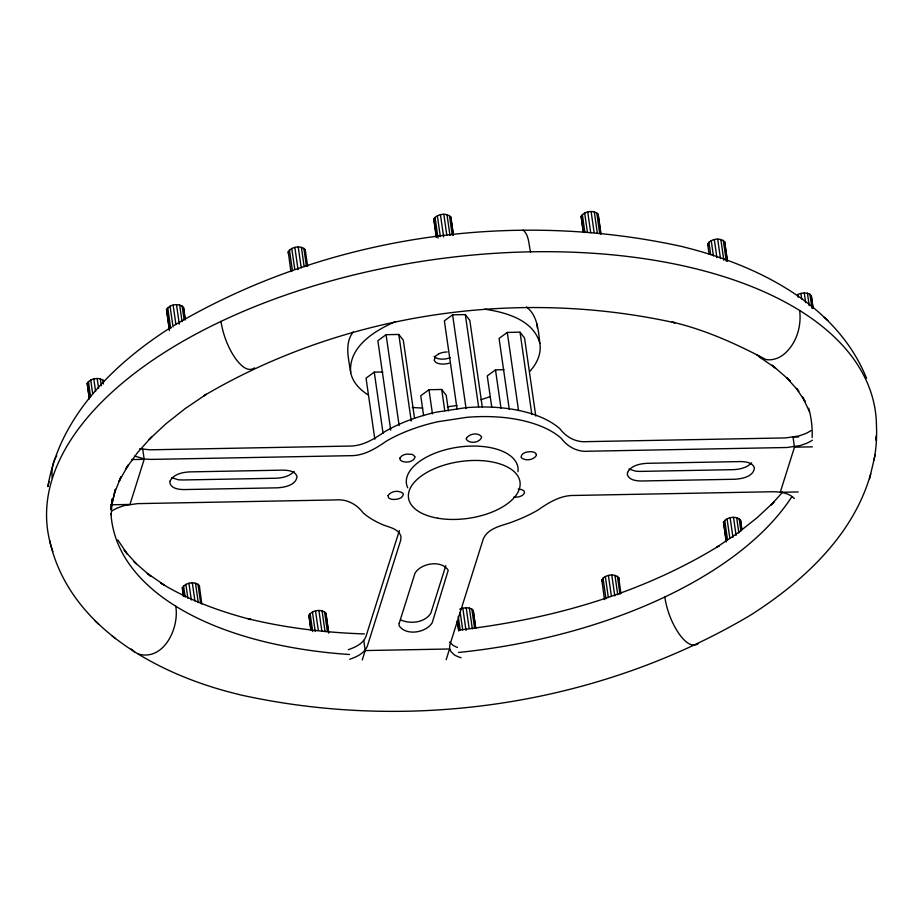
<?xml version="1.0" encoding="UTF-8"?>
<svg xmlns="http://www.w3.org/2000/svg" width="923" height="923" viewBox="0 0 923 923"><rect width="100%" height="100%" fill="white"/><g stroke="black" fill="none" stroke-linecap="round" stroke-linejoin="round"><path stroke-width="1.38" d="M111.198 514.757L112.306 498.812L110.691 509.358L115.387 489.282L111.891 504.189M873.931 460.081C876.331 448.705 876.942 436.81 876.458 425.215A418.131 212.994 -8.2 0 0 423.657 261.071A418.131 212.994 -8.2 0 0 52.876 551.481M49.069 481.471L47.869 486.64C59.395 416.769 113.921 363.558 171.297 327.146M49.565 540.209C68.694 626.959 157.81 674.828 237.569 694.131L240.418 694.892C411.289 732.666 598.069 705.103 749.061 616.022L751.703 614.406C803.633 581.063 853.475 535.132 870.689 473.891M869.512 478.968L875.131 454.912M142.742 449.259L144.184 459.331L129.958 504.454L110.679 504.812M399.371 530.517L365.9 636.662C362.912 643.85 355.24 647.3 348.317 649.688M362.254 659.945L365.208 650.565L363.766 640.493M445.809 565.672L430.856 613.114C424.984 622.748 410.32 624.34 400.663 619.887M446.155 659.714L449.536 648.984L365.208 650.565M798.545 436.994L793.042 437.098L794.484 447.17L780.258 492.282L798.176 491.947M114.498 493.101L120.971 476.787L119.09 481.368L128.228 465.007L125.736 468.919L137.539 452.605L151.845 436.625L149.018 439.544L165.875 423.842L185.015 408.716L206.302 394.271L203.648 395.886C343.541 313.335 516.615 287.803 674.932 322.808L672.082 322.046C705.184 329.707 736.242 343.887 766.032 359.578C771.847 360.558 777.731 358.666 782.508 355.367C796.007 345.156 801.729 326.973 799.653 310.543M56.73 455.766C52.392 462.388 51.33 470.684 52.311 478.426M89.289 398.921L87.2 383.299C90.546 378.13 99.834 376.676 104.184 381.245M169.417 330.607L166.521 309.436C169.867 304.255 179.154 302.802 183.504 307.371L185.304 319.866M288.345 253.49L288.241 251.76C291.587 246.591 300.875 245.126 305.225 249.695L307.624 266.366M353.174 331.899C344.014 343.806 348.894 359.347 350.705 372.719C352.69 382.295 359.843 389.656 367.873 394.732M183.435 596.316L182.339 587.639C185.685 582.471 194.972 581.017 199.322 585.586L201.825 603.977M436.337 237.453L433.833 219.051C437.179 213.882 446.467 212.428 450.816 216.997L453.424 235.042M310.809 629.486L308.917 615.249C312.262 610.08 321.55 608.626 325.9 613.195L328.692 632.636M583.232 231.915L581.132 216.294C584.478 211.125 593.766 209.671 598.116 214.24L600.908 233.681M707.803 245.645L707.71 243.903C711.045 238.734 720.344 237.28 724.693 241.849L727.486 261.29M601.9 581.525L601.796 579.794C605.142 574.614 614.43 573.16 618.791 577.729L620.879 593.351M726.216 541.905L723.528 522.118C726.874 516.949 736.162 515.484 740.511 520.053L741.907 529.779M782.6 492.132L771.155 504.916L773.982 501.997L757.125 517.699L737.985 532.836L716.698 547.27L719.352 545.655C641.081 593.916 550.593 619.356 459.769 629.936M529.721 371.427C536.748 364.043 541.57 353.751 539.863 343.391C538.305 330.515 537.694 315.62 526.468 306.955M751.622 462.804C747.053 467.707 740.073 469.334 733.6 469.645L639.858 471.411L635.682 471.192L628.99 469.046M294.206 471.376C289.614 476.268 282.657 477.918 276.185 478.229L182.442 479.983L178.266 479.764L171.574 477.618M414.542 418.327L403.305 340.229L398.794 334.449L386.068 334.691L377.853 340.702L390.717 430.164M382.745 371.981L374.265 372.131L366.039 378.153L374.83 439.21M482.279 406.985L469.819 320.373L465.319 314.593L452.593 314.824L444.367 320.846L457.035 408.889M448.451 410.885L446.201 395.263L441.702 389.483L428.976 389.725L420.75 395.736L423.611 415.615M535.767 416.065L524.529 337.956L520.03 332.176L507.292 332.418L499.078 338.429L509.288 409.431M503.97 369.708L495.489 369.869L487.263 375.88L491.763 407.124M254.586 367.885C247.249 373.042 239.668 364.089 235.596 358.678C227.889 347.613 223.078 334.657 220.966 321.377M698.399 643.539C691.062 648.707 683.47 639.743 679.409 634.332C671.702 623.267 666.891 610.311 664.779 597.031M438.644 353.924L435.483 356.116L434.145 360.385L435.944 362.485A11.595 5.907 -8.2 0 0 449.282 363.177M173.939 325.531C324.931 236.438 511.711 208.875 682.582 246.66L685.431 247.422C758.268 265.743 836.78 304.648 866.535 378.268M395.506 321.608C374.83 330.503 348.202 346.794 350.705 372.719M349.702 659.276C356.624 656.899 364.297 653.449 367.285 646.262L400.755 540.105L400.963 536.228C397.859 527.506 387.025 527.31 379.941 523.422A113.356 57.745 -8.2 0 1 363.166 512.865C356.693 504.235 346.829 498.905 335.799 499.92L137.423 503.635L124.132 505.585L117.556 507.904A28.14 14.33 -8.2 0 0 112.029 510.95M480.964 399.74L489.79 396.752M813.071 308.12L811.271 295.625C808.029 291.76 801.995 292.776 797.807 294.402L798.21 297.183M459.735 609.215C463.911 607.588 469.957 606.561 473.199 610.438L475.795 628.482M456.989 405.497L447.367 406.858M131.793 459.573L144.184 459.331M794.484 447.17L812.402 446.836M422.757 408.07L412.223 407.516M518.184 489.109L521.783 489.582L524.102 491.001L524.483 493.02L522.833 495.051A7.926 4.038 -8.2 0 1 517.63 497.047L513.719 497.116M364.366 633.928C325.231 632.624 286.142 628.044 248.068 618.745L250.918 619.506C219.478 611.407 188.696 600.065 160.879 583.163L164.513 585.228L147.438 573.402L150.853 576.39L133.777 561.519M484.794 309.182C506.046 312.378 533.506 319.877 539.863 343.391M139.604 448.67L149.93 449.813L348.606 446.086C362.439 446.42 374.219 438.99 385.133 431.456A113.356 57.745 -8.2 0 1 408.993 420.253L415.592 417.911A113.333 57.734 -8.2 0 1 436.383 412.166L465.446 407.735A113.091 57.607 -8.2 0 1 501.097 407.793C515.472 409.189 529.825 412.212 543.059 418.119A113.356 57.745 -8.2 0 1 559.834 428.687C566.307 437.306 576.171 442.648 587.201 441.632L785.577 437.917L798.868 435.968L805.444 433.648A28.14 14.33 -8.2 0 0 810.971 430.591M138.185 654.015C163.959 661.376 179.581 627.652 175.716 606.18M134.746 456.089L144.715 459.054L151.314 459.4L349.99 455.685C363.824 456.008 375.592 448.578 386.518 441.044A113.356 57.745 -8.2 0 1 410.377 429.841L416.965 427.511A113.333 57.734 -8.2 0 1 437.767 421.753L466.83 417.323A113.091 57.607 -8.2 0 1 502.481 417.392C516.857 418.777 531.21 421.811 544.443 427.718A113.356 57.745 -8.2 0 1 561.219 438.275C567.691 446.905 577.556 452.235 588.586 451.22L786.95 447.505L800.253 445.555L806.817 443.236A28.14 14.33 -8.2 0 0 812.355 440.19M523.156 230.115C529.179 235.134 528.706 244.722 530.529 251.841M756.86 354.882L762.121 358.378M758.487 356.324L775.562 368.15L772.147 365.15L790.273 380.945L786.719 377.83L798.845 391.375L796.491 388.445M794.368 498.547C788.842 492.79 780.362 491.855 772.793 491.74L574.394 495.455C560.561 495.132 548.781 502.55 537.867 510.096A113.356 57.745 -8.2 0 1 514.007 521.299C503.335 525.718 488.832 526.975 483.375 538.697L449.916 644.831L449.582 648.027L450.955 651.592L454.104 654.661A28.14 14.33 -8.2 0 0 461.131 657.718M824.251 317.327L827.804 320.431M134.504 562.153L136.281 563.711L124.155 550.166L127.293 554.077L117.786 539.886M95.196 621.11L98.749 624.225M111.902 635.635L115.317 638.635M131.285 649.065L134.55 651.95M449.57 642.004L452.72 645.062A28.14 14.33 -8.2 0 0 457.485 647.427M796.503 388.652L805.214 401.667L802.629 397.086L809.506 411.843M812.967 308.478L811.271 295.625M809.886 294.183L811.882 308.063M807.429 293.237L809.229 305.732M804.268 292.96L805.664 302.675M800.887 293.364L801.695 298.914M724.993 244.976L727.186 260.251M723.309 240.407L726.297 261.232M720.851 239.461L723.84 260.286M717.69 239.172L720.482 258.613M714.31 239.588L716.906 257.632M711.229 240.626L713.421 255.902M708.91 242.149L710.698 254.644M707.71 243.903L709.002 253.975M741.607 528.741L740.511 520.053M739.127 518.611L740.927 531.106M736.669 517.676L738.861 532.94M733.508 517.388L736.104 535.432M730.128 517.791L732.931 537.232M727.047 518.83L729.839 538.271M724.728 520.353L727.52 539.793M723.528 522.118L726.32 541.547M600.815 234.027L598.116 214.24M596.731 212.786L599.731 233.623M594.274 211.852L597.273 232.677M591.112 211.563L594.112 232.388M587.732 211.978L590.732 232.804M584.651 213.017L587.443 232.458M582.332 214.528L584.928 232.584M581.132 216.294L583.324 231.569M617.406 576.287L620.002 594.331M614.949 575.341L617.741 594.781M611.787 575.064L614.776 595.889M608.407 575.467L611.407 596.293M605.326 576.506L608.315 597.343M603.007 578.029L605.996 598.854M601.796 579.794L604.496 599.581M520.03 332.176L531.867 414.542M507.292 332.418L518.53 410.516M495.489 369.869L501.004 408.208M465.319 314.593L478.599 406.893M453.32 235.388L450.816 216.997M449.432 215.544L452.235 234.984M446.974 214.609L449.974 235.434M443.825 214.321L446.813 235.146M440.444 214.724L443.64 236.946M452.593 314.824L466.069 408.554M437.352 215.774L440.352 236.6M435.033 217.286L438.033 238.111M433.833 219.051L436.429 237.096M441.702 389.483L444.771 410.781M475.495 627.444L473.199 610.438M471.815 608.995L474.607 628.425M469.357 608.049L472.345 628.875M466.196 607.761L469.184 628.586M462.815 608.176L466.011 630.386M428.976 389.725L432.449 413.862M460.127 611.995L462.723 630.04M458.212 616.287L460.208 630.167M457.404 620.821L458.812 630.547M457.312 621.179L458.708 630.894M398.794 334.449L411.254 421.073M386.068 334.691L399.14 425.572M374.265 372.131L383.045 433.199M303.84 248.252L306.448 266.297M301.383 247.318L304.186 266.747M298.233 247.029L301.221 267.855M294.852 247.433L298.048 269.654M291.76 248.483L294.76 269.308M289.441 249.995L292.441 270.82M288.241 251.76L290.941 271.547M328.6 632.982L325.9 613.195M324.515 611.741L327.307 631.182M322.058 610.807L325.058 631.632M318.897 610.518L321.896 631.344M315.516 610.934L318.32 630.363M312.436 611.972L315.228 631.413M310.116 613.495L312.712 631.54M308.917 615.249L311.109 630.524M185.004 318.827L183.504 307.371M182.119 305.928L184.115 319.808M179.662 304.982L182.062 321.654M176.501 304.705L179.304 324.135M173.12 305.109L175.924 324.55M170.04 306.148L173.039 326.984M167.721 307.671L170.72 328.496M166.521 309.436L169.313 328.865M197.937 584.132L200.741 603.573M195.48 583.198L198.283 602.638M192.319 582.909L194.926 600.954M188.95 583.313L191.338 599.973M185.858 584.363L187.865 598.242M183.539 585.874L185.142 596.985M182.339 587.639L183.539 595.97M102.799 379.791L103.399 383.956M100.342 378.857L101.334 385.791M97.18 378.568L98.576 388.283M93.8 378.972L95.6 391.467M90.719 380.022L92.715 393.902M88.4 381.534L90.592 396.809M87.2 383.299L89.393 398.574M537.105 324.204L537.324 328.034M724.693 241.849L724.786 243.591M618.791 577.729L618.883 579.471M305.225 249.695L305.328 251.437M199.322 585.586L199.426 587.316M450.251 357.639A11.261 5.734 -8.2 0 1 434.122 356.382M438.621 353.878A11.595 5.907 -8.2 0 1 447.17 351.963M407.712 487.806A56.315 28.682 -8.2 0 1 457.82 447.217A56.315 28.682 -8.2 0 1 517.941 471.653M876.1 435.956A418.131 212.994 -8.2 0 1 875.696 440.006M808.663 408.266A353.371 180.008 -8.2 0 1 812.125 437.548M791.934 496.528A353.371 180.008 -8.2 0 1 458.535 652.457M349.505 654.511A353.371 180.008 -8.2 0 1 110.968 513.569M388.087 495.57L388.468 497.566A7.926 4.038 -8.2 0 0 392.471 499.389C396.336 499.666 402.659 498.905 403.328 494.243L402.889 493.274C398.701 489.94 390.983 490.99 388.087 495.57M399.89 458.12L400.27 460.139C404.412 463.542 413.769 462.527 415.131 456.793L412.385 454.404L406.755 454.093A7.926 4.038 -8.2 0 0 401.551 456.077L399.89 458.12M536.344 454.531L536.298 455.57C533.39 460.15 525.683 461.2 521.483 457.866L521.057 456.897C521.726 452.224 528.048 451.474 531.913 451.751A7.926 4.038 -8.2 0 1 535.905 453.574L536.344 454.531M170.097 481.045L169.936 483.329C171.897 488.809 178.808 489.455 183.827 489.571L277.569 487.817C284.815 487.332 296.237 485.221 297.033 476.383C295.083 470.892 288.149 470.257 283.142 470.142L189.4 471.895C182.327 472.357 173.547 474.099 170.097 481.045M399.197 623.325L399.024 625.598C405.947 636.224 426.045 632.832 432.229 622.702L448.22 570.276C441.298 559.673 421.188 563.03 415.004 573.171L399.197 623.325M627.525 472.472L627.352 474.745C629.301 480.248 636.235 480.883 641.243 480.998L734.985 479.245C742.23 478.749 753.653 476.649 754.449 467.811C752.487 462.331 745.565 461.685 740.558 461.569L646.815 463.323C639.743 463.773 630.974 465.538 627.525 472.472M466.415 438.263L466.334 439.302C469.449 444.298 480.352 442.763 481.656 436.937C478.46 432.056 469.265 433.614 466.415 438.263M437.744 518.207A56.315 28.682 -8.2 0 0 520.122 483.191A56.315 28.682 -8.2 0 0 434.918 468.469A56.315 28.682 -8.2 0 0 437.744 518.207"/></g></svg>
